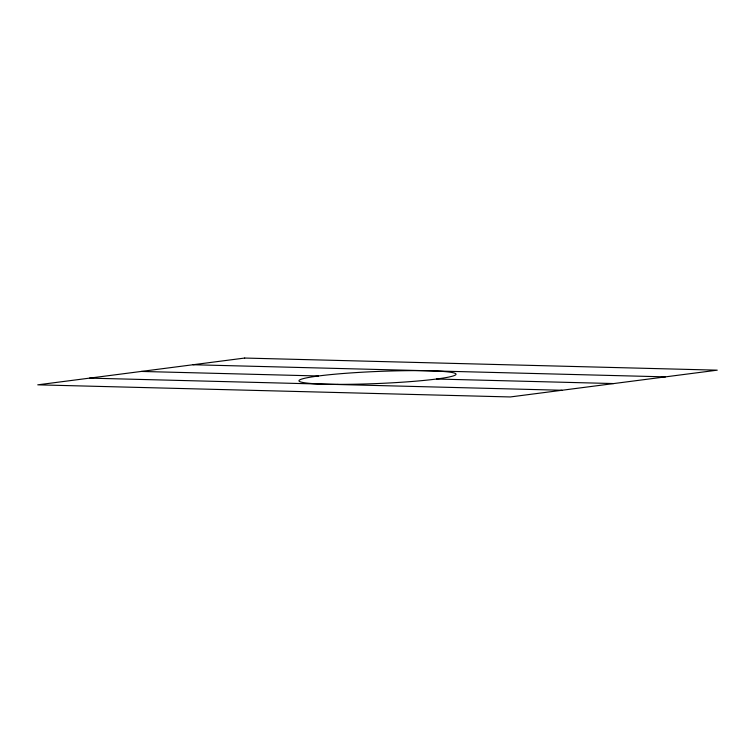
<?xml version="1.0" encoding="UTF-8"?>
<svg xmlns="http://www.w3.org/2000/svg" width="755" height="755" viewBox="0 0 755 755"><rect width="100%" height="100%" fill="white"/><g stroke="black" fill="none" stroke-linecap="round" stroke-linejoin="round"><path stroke-width="1.13" d="M192.969 364.74L665.514 376.868M141.232 371.441L318.431 375.981M436.569 379.019L613.768 383.559M89.486 378.132L562.031 390.259M244.705 358.049L37.75 384.833L510.295 396.951L717.25 370.167L244.705 358.049M337.872 384.361A78.596 6.031 -2.4 0 0 456.02 374.263A78.596 6.031 -2.4 0 0 338.599 373.876A78.596 6.031 -2.4 0 0 337.872 384.361"/></g></svg>
